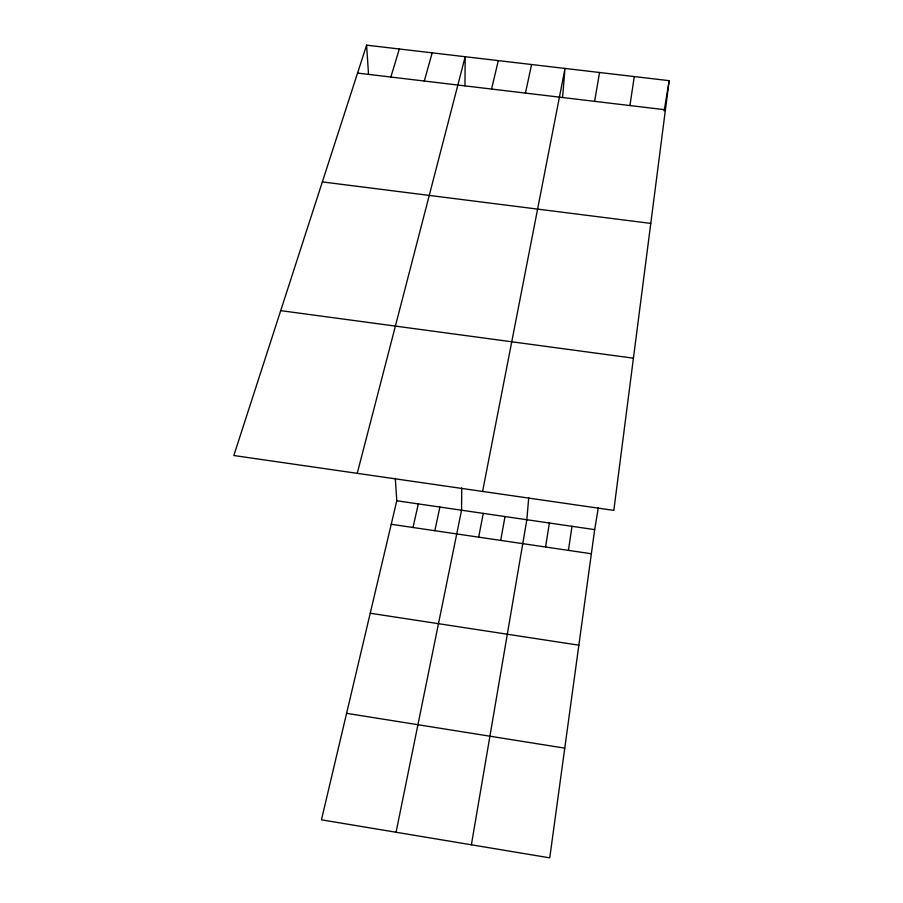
<?xml version="1.0" encoding="UTF-8"?>
<svg xmlns="http://www.w3.org/2000/svg" width="903" height="903" viewBox="0 0 903 903"><rect width="100%" height="100%" fill="white"/><g stroke="black" fill="none" stroke-linecap="round" stroke-linejoin="round"><path stroke-width="1.35" d="M461.726 487.936L461.557 510.218L396.067 832.25M464.955 85.774L465.192 56.72L357.238 473.341M528.718 497.609L526.844 519.733L471.389 844.802M562.558 97.411L565.007 68.447L482.586 491.435M669.168 80.672L613.826 510.387L233.832 455.518L366.595 45.15L669.168 80.672L664.145 110.922M598.317 507.655L594.671 529.621L549.746 857.85L321.445 819.822L396.789 500.77L395.3 478.342M568.438 550.379L571.994 526.314M629.922 105.549L634.29 76.574M545.57 547.015L549.385 523.018M594.592 101.339L599.581 72.5M500.691 540.4L505.025 516.55M478.68 537.161L483.252 513.378M434.84 530.704L439.908 507.057M525.422 93.088L531.596 64.519M413.01 527.487L418.315 503.908M491.559 89.058L498.321 60.614M424.286 81.033L432.187 52.848M390.852 77.048L399.329 48.988M357.565 73.075L665.409 109.782M322.348 181.909L650.781 223.402M280.709 310.632L633.421 358.186M396.789 500.77L594.671 529.621M391.236 524.282L591.363 553.753M370.23 613.239L578.857 645.182M346.594 713.325L564.759 748.147M366.595 45.15L368.526 74.283"/></g></svg>
